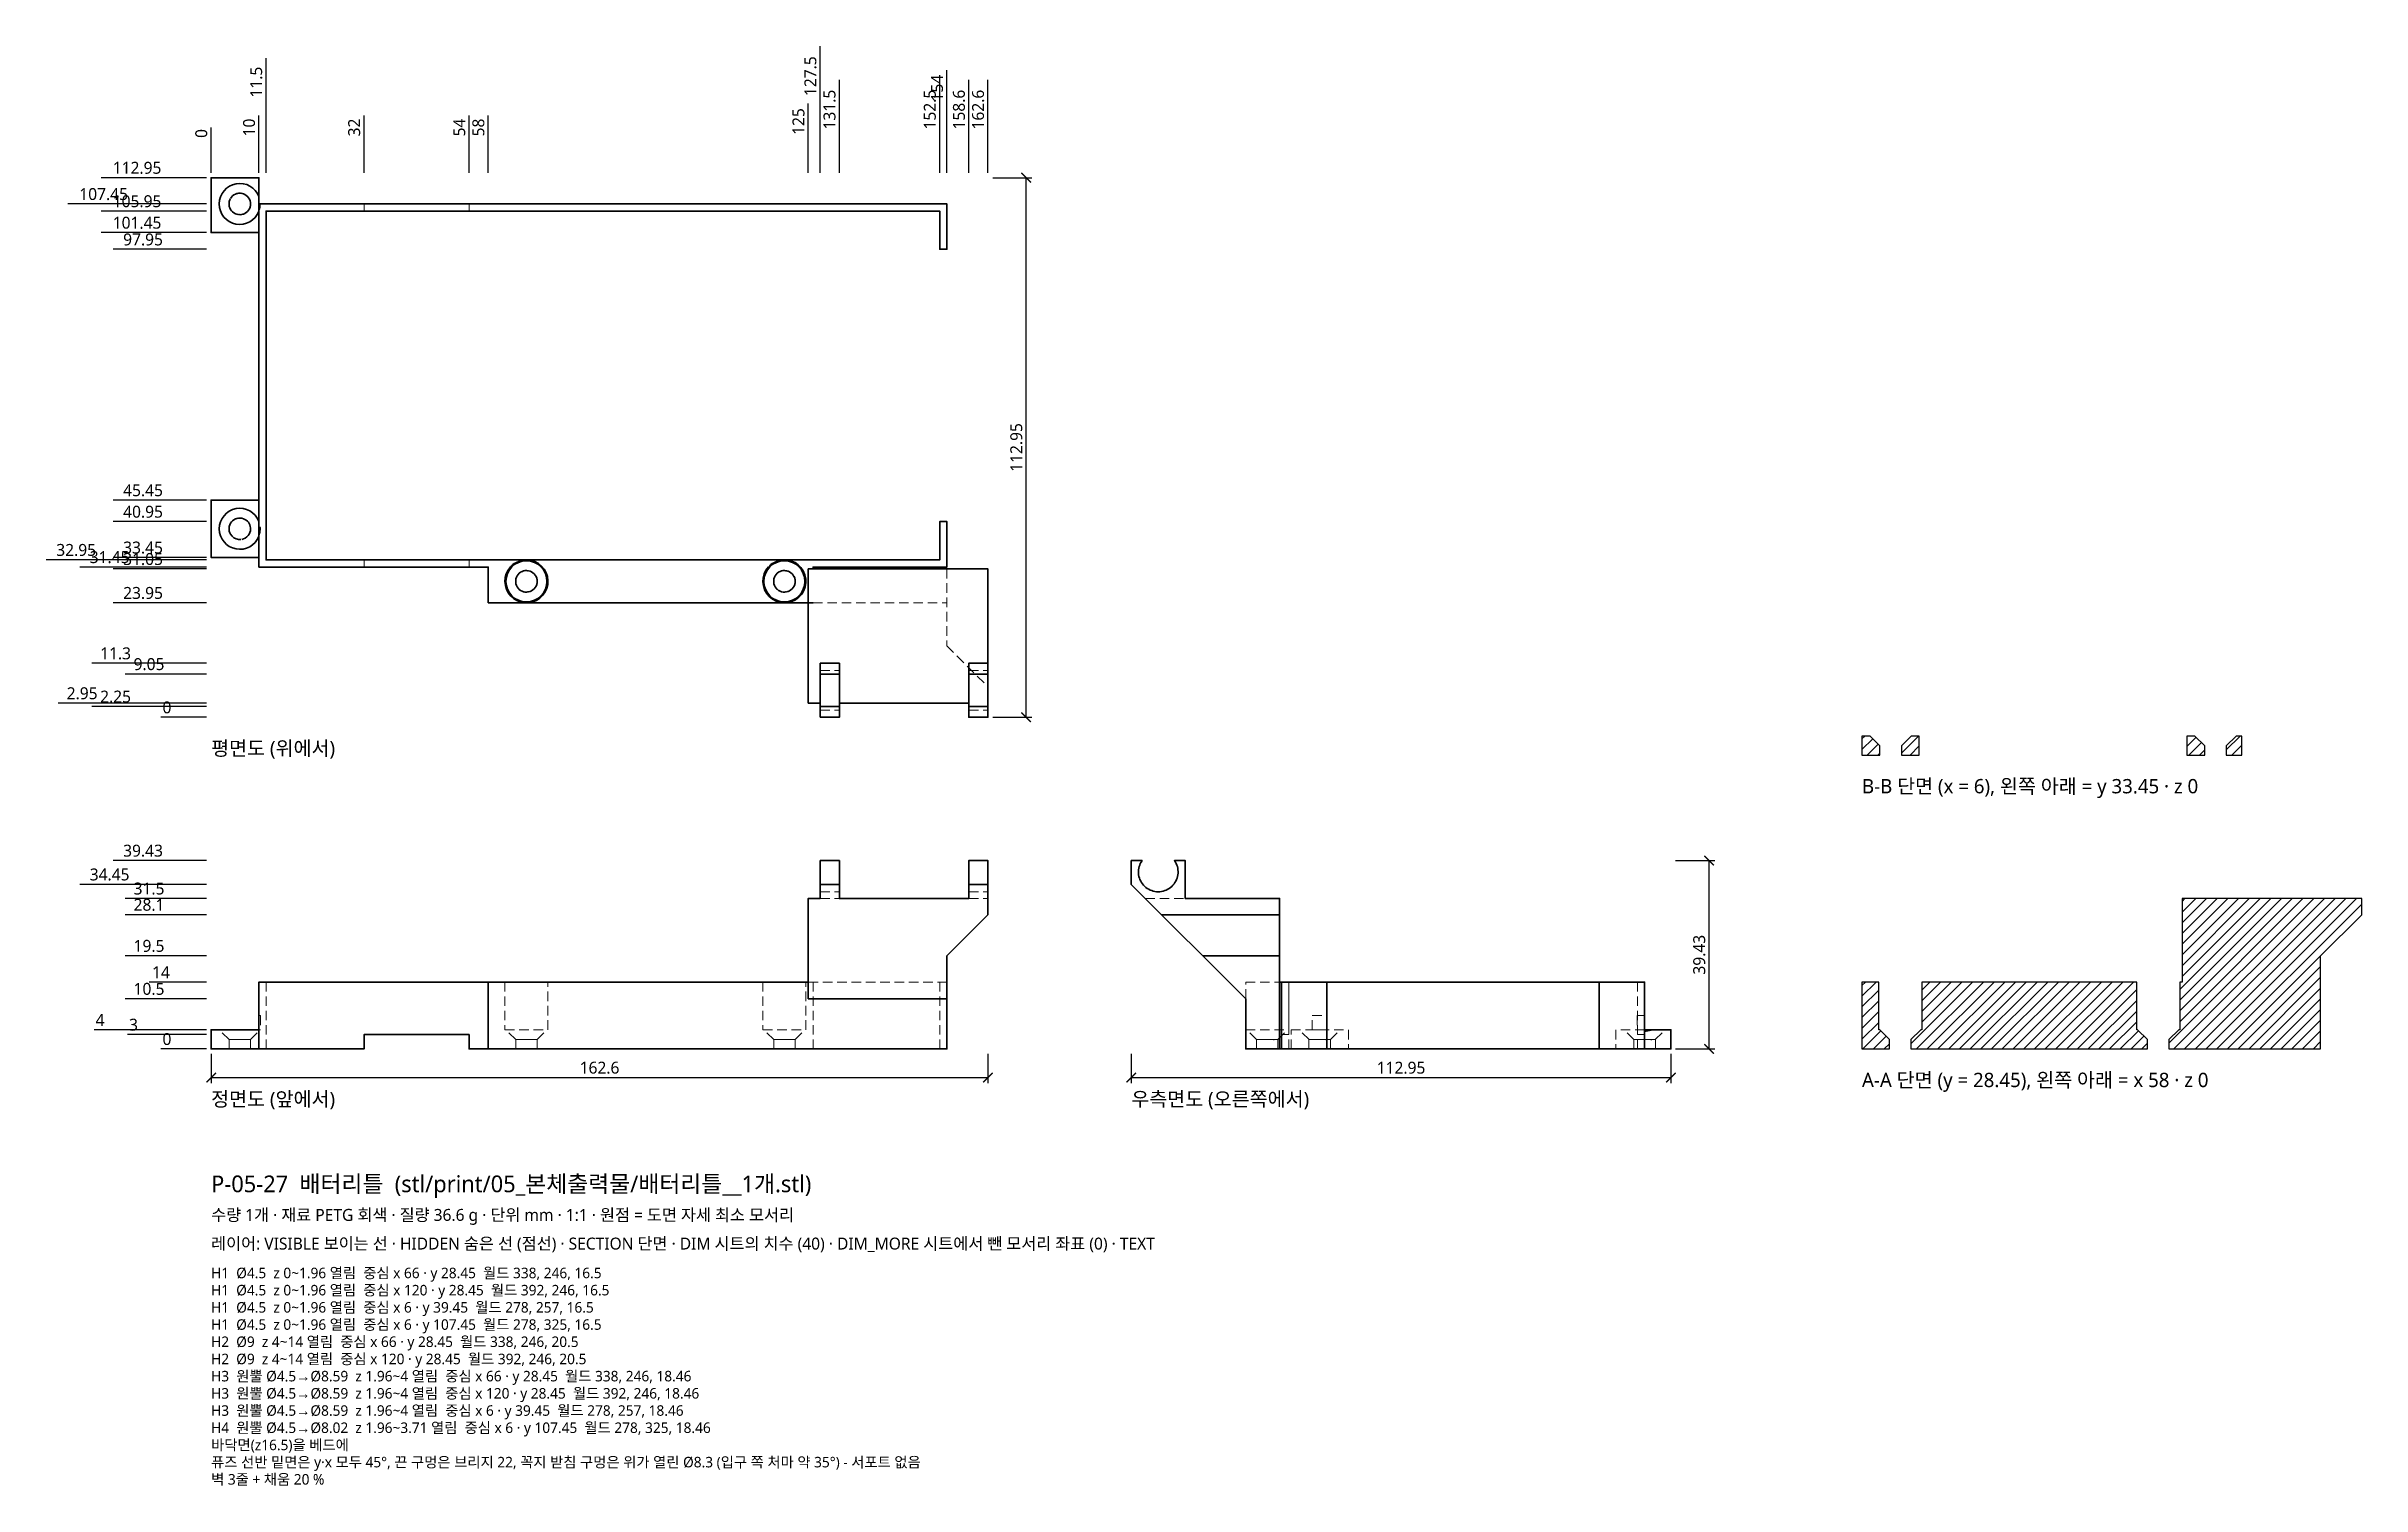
# Model space of a CAD drawing. Header units: millimetres. Extents: x -34 to 450, y -91 to 210.
import ezdxf

# ---------------------------------------------------------------- set-up
doc = ezdxf.new("R2010")
doc.units = ezdxf.units.MM
doc.linetypes.add('HIDDEN', pattern=[3, 2, -1])
for name, color, linetype, lineweight in [('DIM', 4, 'CONTINUOUS', 13), ('HIDDEN', 8, 'HIDDEN', 18), ('SECTION', 5, 'CONTINUOUS', 25), ('TEXT', 7, 'CONTINUOUS', 18), ('VISIBLE', 7, 'CONTINUOUS', 35)]:
    doc.layers.add(name, color=color, linetype=linetype, lineweight=lineweight)
doc.styles.add('KR', font='malgun.ttf')
doc.dimstyles.new('TOCCATA', dxfattribs={"dimtxt": 2.5, "dimasz": 2, "dimexe": 1.2, "dimexo": 1, "dimgap": 0.8, "dimtad": 1, "dimdsep": 46, "dimtxsty": 'KR', "dimblk": 'ARCHTICK', "dimcen": 2.5, "dimazin": 3, "dimtfac": 0.5, "dimtmove": 2, "dimatfit": 3})

# ---------------------------------------------------------------- blocks, each defined once
blk = doc.blocks.new('_ARCHTICK')
at = {"color": 0, "linetype": 'BYBLOCK', "const_width": 0.15}
blk.add_lwpolyline([(-0.5, -0.5), (0.5, 0.5)], dxfattribs=at)

msp = doc.modelspace()

# ---------------------------------------------------------------- hatches: boundary and pattern name
at = {"layer": 'SECTION'}
h = msp.add_hatch(dxfattribs=at)
h.set_pattern_fill('ANSI31', scale=0.5)
h.paths.add_polyline_path([(349.305, 63.452), (347.258, 65.5), (345.55, 65.5), (345.55, 61.5), (349.305, 61.5)])
h.paths.add_polyline_path([(357.55, 65.5), (355.842, 65.5), (353.795, 63.452), (353.795, 61.5), (357.55, 61.5)])
h.paths.add_polyline_path([(417.305, 63.452), (415.258, 65.5), (413.55, 65.5), (413.55, 61.5), (417.305, 61.5)])
h.paths.add_polyline_path([(425.05, 65.5), (423.842, 65.5), (421.795, 63.452), (421.795, 61.5), (425.05, 61.5)])
h = msp.add_hatch(dxfattribs=at)
h.set_pattern_fill('ANSI31', scale=0.5)
h.paths.add_polyline_path([(441.55, 19.5), (450.15, 28.1), (450.15, 31.5), (412.55, 31.5), (412.55, 14), (412.05, 14), (412.05, 4), (411.845, 4), (409.8, 1.955), (409.8, 0), (441.55, 0)])
h.paths.add_polyline_path([(351.307, 1.95), (349.255, 4), (349.053, 4), (349.053, 14), (345.55, 14), (345.55, 0), (351.307, 0)])
h.paths.add_polyline_path([(405.307, 1.95), (403.255, 4), (403.053, 4), (403.053, 14), (358.05, 14), (358.05, 4), (357.845, 4), (355.8, 1.955), (355.8, 0), (405.307, 0)])

# ---------------------------------------------------------------- linework, layer by layer
at = {"layer": 'HIDDEN'}
for points in [[(10, 175.325), (10.074, 175.52), (10.17, 175.852), (10.239, 176.191), (10.281, 176.534), (10.295, 176.88)], [(10.005, 175.324), (10.079, 175.518), (10.175, 175.851), (10.244, 176.19), (10.286, 176.534), (10.3, 176.88)], [(10.01, 175.322), (10.083, 175.517), (10.18, 175.85), (10.249, 176.189), (10.291, 176.534), (10.305, 176.88)], [(32, 175.38), (32, 176.88)], [(54, 175.38), (54, 176.88)], [(32, 100.88), (32, 102.38)], [(54, 100.88), (54, 102.38)], [(154, 100.48), (154, 84.38), (162.6, 75.78)], [(126, 93.38), (154, 93.38)], [(127.5, 79.229), (131.5, 79.229)], [(158.6, 79.229), (162.6, 79.229)], [(127.5, 70.931), (131.5, 70.931)], [(158.6, 70.931), (162.6, 70.931)], [(127.5, 32.9), (131.5, 32.9)], [(127.5, 31.5), (131.493, 31.5)], [(158.6, 32.9), (162.6, 32.9)], [(158.608, 31.5), (162.6, 31.5)], [(195.55, 31.5), (203.892, 31.5)], [(11.5, 0), (11.5, 14)], [(61.503, 14), (61.503, 4), (70.5, 4), (70.5, 14)], [(115.503, 14), (115.503, 4), (124.5, 4), (124.5, 14)], [(125.055, 14), (154, 14)], [(126, 0), (126, 14)], [(152.5, 0), (152.5, 14)], [(216.55, 10.509), (216.55, 14), (223.65, 14)], [(216.551, 4), (225.549, 4), (225.549, 14)], [(225.55, 0), (225.55, 14)], [(298.55, 0), (298.55, 14)], [(10.005, 7), (10.3, 7), (10.3, 4.01)], [(230.481, 4.01), (230.481, 7), (233.619, 7), (233.619, 4.01)], [(300.05, 7), (298.481, 7), (298.481, 4.01)], [(3.757, 1.95), (1.705, 4)], [(3.757, 0), (3.758, 1.954), (3.778, 1.95), (3.809, 1.956), (3.879, 1.95), (3.913, 1.956), (3.933, 1.952), (4.02, 1.95), (4.066, 1.957), (4.102, 1.951), (4.21, 1.95), (4.264, 1.957), (4.319, 1.95), (4.445, 1.95), (4.503, 1.957), (4.577, 1.95), (4.724, 1.951), (4.777, 1.957), (4.93, 1.95), (5.08, 1.956), (5.256, 1.95), (5.404, 1.956), (5.599, 1.95), (5.742, 1.955), (5.951, 1.95), (6.086, 1.955)], [(6.225, 1.95), (6.086, 1.955)], [(6.225, 1.95), (6.086, 1.955)], [(6.225, 1.95), (6.428, 1.956), (6.574, 1.95), (6.761, 1.956), (6.909, 1.95), (7.075, 1.957), (7.123, 1.951), (7.226, 1.95), (7.364, 1.957), (7.42, 1.95), (7.556, 1.95), (7.621, 1.957), (7.679, 1.95), (7.795, 1.951), (7.84, 1.957), (7.891, 1.95), (7.989, 1.952), (8.016, 1.957), (8.057, 1.95), (8.145, 1.956), (8.172, 1.95), (8.224, 1.956), (8.239, 1.95), (8.25, 1.955), (8.25, 0)], [(8.25, 1.955), (10.295, 4)], [(10.3, 4.005), (10.305, 4.01), (10.005, 4.01)], [(10.3, 4.005), (10.01, 4.005)], [(10.3, 4.005), (10.3, 4), (10.01, 4), (10.01, 0)], [(63.757, 1.95), (61.705, 4)], [(63.757, 0), (63.758, 1.954), (63.778, 1.95), (63.809, 1.956), (63.879, 1.95), (63.913, 1.956), (63.933, 1.952), (64.02, 1.95), (64.066, 1.957), (64.102, 1.951), (64.21, 1.95), (64.264, 1.957), (64.319, 1.95), (64.445, 1.95), (64.503, 1.957), (64.577, 1.95), (64.724, 1.951), (64.777, 1.957), (64.93, 1.95), (65.08, 1.956), (65.256, 1.95), (65.404, 1.956), (65.599, 1.95), (65.742, 1.955), (65.951, 1.95), (66.086, 1.955)], [(66.225, 1.95), (66.086, 1.955)], [(66.225, 1.95), (66.086, 1.955)], [(66.225, 1.95), (66.428, 1.956), (66.574, 1.95), (66.761, 1.956), (66.909, 1.95), (67.075, 1.957), (67.123, 1.951), (67.226, 1.95), (67.364, 1.957), (67.42, 1.95), (67.556, 1.95), (67.621, 1.957), (67.679, 1.95), (67.795, 1.951), (67.84, 1.957), (67.891, 1.95), (67.989, 1.952), (68.016, 1.957), (68.057, 1.95), (68.145, 1.956), (68.172, 1.95), (68.224, 1.956), (68.239, 1.95), (68.25, 1.955)], [(68.25, 1.955), (70.295, 4)], [(68.25, 1.955), (68.25, 0)], [(117.757, 1.95), (115.705, 4)], [(117.757, 0), (117.758, 1.954), (117.778, 1.95), (117.809, 1.956), (117.879, 1.95), (117.913, 1.956), (117.933, 1.952), (118.02, 1.95), (118.066, 1.957), (118.102, 1.951), (118.21, 1.95), (118.264, 1.957), (118.319, 1.95), (118.445, 1.95), (118.503, 1.957), (118.577, 1.95)], [(118.577, 1.941), (118.724, 1.942)], [(118.724, 1.951), (118.777, 1.957), (118.866, 1.95), (119.037, 1.952), (119.08, 1.956), (119.184, 1.95), (119.404, 1.956), (119.522, 1.95), (119.742, 1.955), (119.951, 1.95), (120.086, 1.955)], [(120.225, 1.95), (120.086, 1.955)], [(120.225, 1.95), (120.086, 1.955)], [(120.225, 1.95), (120.428, 1.956), (120.649, 1.95), (120.761, 1.956), (120.978, 1.95), (121.075, 1.957), (121.123, 1.951), (121.283, 1.95), (121.364, 1.957), (121.42, 1.95), (121.556, 1.95), (121.621, 1.957), (121.679, 1.95)], [(121.678, 1.959), (121.795, 1.96)], [(121.795, 1.951), (121.84, 1.957), (121.891, 1.95), (121.989, 1.952), (122.016, 1.957), (122.057, 1.95), (122.145, 1.956), (122.172, 1.95), (122.224, 1.956), (122.239, 1.95), (122.25, 1.955)], [(122.25, 1.955), (124.295, 4)], [(122.25, 1.955), (122.25, 0)], [(218.808, 1.949), (216.758, 4)], [(219.431, 1.95), (219.311, 1.95), (219.261, 1.957), (219.208, 1.95), (219.105, 1.951), (219.073, 1.957), (219.03, 1.95), (218.932, 1.956), (218.902, 1.95), (218.841, 1.956), (218.818, 1.95), (218.802, 1.955), (218.802, 0)], [(219.431, 1.95), (219.37, 1.957), (219.314, 1.95), (219.202, 1.951), (219.161, 1.957), (219.113, 1.95), (219.02, 1.952), (218.997, 1.956), (218.959, 1.95), (218.88, 1.956), (218.843, 1.95), (218.815, 1.955), (218.81, 1.95)], [(219.561, 1.95), (219.49, 1.957), (219.431, 1.95)], [(219.561, 1.95), (219.431, 1.95)], [(219.561, 1.95), (219.618, 1.957), (219.696, 1.95), (219.85, 1.951), (219.9, 1.957), (219.993, 1.95), (220.169, 1.952), (220.209, 1.956), (220.317, 1.95), (220.537, 1.956), (220.659, 1.95), (220.878, 1.955), (221.01, 1.95), (221.222, 1.955), (221.441, 1.95), (221.563, 1.956), (221.783, 1.95), (221.891, 1.956), (221.931, 1.952), (222.107, 1.95), (222.2, 1.957), (222.25, 1.951), (222.404, 1.95), (222.482, 1.957), (222.539, 1.95)], [(222.539, 1.95), (222.61, 1.957), (222.669, 1.95)], [(222.539, 1.95), (222.669, 1.95)], [(222.669, 1.95), (222.73, 1.957), (222.786, 1.95), (222.898, 1.951), (222.939, 1.957), (222.987, 1.95), (223.08, 1.952), (223.103, 1.956), (223.141, 1.95), (223.22, 1.956), (223.258, 1.95), (223.285, 1.955), (223.293, 1.95), (223.298, 1.955)], [(222.669, 1.95), (222.789, 1.95), (222.839, 1.957), (222.892, 1.95), (222.995, 1.951), (223.027, 1.957), (223.07, 1.95), (223.168, 1.956), (223.198, 1.95), (223.259, 1.956), (223.282, 1.95), (223.298, 1.955)], [(223.293, 1.95), (225.342, 4)], [(223.298, 1.955), (223.298, 0)], [(224.05, 3), (225.55, 3)], [(226.05, 0), (226.05, 4), (238.05, 4), (238.05, 0)], [(229.81, 1.95), (227.758, 4)], [(230.431, 1.95), (230.311, 1.95), (230.261, 1.957), (230.208, 1.95), (230.105, 1.951), (230.073, 1.957), (230.03, 1.95), (229.932, 1.956), (229.902, 1.95), (229.841, 1.956), (229.818, 1.95), (229.802, 1.955)], [(229.81, 1.95), (229.802, 1.955)], [(229.802, 1.955), (229.802, 0)], [(230.431, 1.95), (230.37, 1.957), (230.314, 1.95), (230.202, 1.951), (230.161, 1.957), (230.113, 1.95), (230.02, 1.952), (229.997, 1.956), (229.959, 1.95), (229.88, 1.956), (229.843, 1.95), (229.815, 1.955), (229.81, 1.95)], [(230.561, 1.95), (230.49, 1.957), (230.431, 1.95)], [(230.561, 1.95), (230.431, 1.95)], [(230.481, 4.005), (230.467, 4.01), (233.633, 4.01), (233.619, 4.005)], [(230.481, 4.005), (230.481, 4)], [(230.481, 4.005), (233.619, 4.005)], [(230.561, 1.95), (230.618, 1.957), (230.696, 1.95), (230.85, 1.951), (230.9, 1.957), (230.993, 1.95), (231.169, 1.952), (231.209, 1.956), (231.317, 1.95), (231.537, 1.956), (231.659, 1.95), (231.878, 1.955), (232.01, 1.95), (232.222, 1.955), (232.441, 1.95), (232.563, 1.956), (232.783, 1.95), (232.891, 1.956), (232.931, 1.952), (233.107, 1.95), (233.2, 1.957), (233.25, 1.951), (233.404, 1.95), (233.482, 1.957), (233.539, 1.95)], [(233.539, 1.95), (233.61, 1.957), (233.669, 1.95)], [(233.539, 1.95), (233.669, 1.95)], [(233.619, 4.005), (233.619, 4)], [(233.669, 1.95), (233.73, 1.957), (233.786, 1.95), (233.898, 1.951), (233.939, 1.957), (233.987, 1.95), (234.08, 1.952), (234.103, 1.956), (234.141, 1.95), (234.22, 1.956), (234.258, 1.95), (234.285, 1.955), (234.293, 1.95), (234.298, 1.955)], [(233.669, 1.95), (233.789, 1.95), (233.839, 1.957), (233.892, 1.95), (233.995, 1.951), (234.027, 1.957), (234.07, 1.95), (234.168, 1.956), (234.198, 1.95), (234.259, 1.956), (234.282, 1.95), (234.298, 1.955)], [(234.293, 1.95), (236.342, 4)], [(234.298, 1.955), (234.298, 0)], [(300.043, 4), (294.05, 4), (294.05, 0)], [(297.81, 1.95), (295.758, 4)], [(298.431, 1.95), (298.311, 1.95), (298.261, 1.957), (298.208, 1.95), (298.105, 1.951), (298.073, 1.957), (298.03, 1.95), (297.932, 1.956), (297.902, 1.95), (297.841, 1.956), (297.818, 1.95), (297.802, 1.955)], [(297.81, 1.95), (297.802, 1.955)], [(297.802, 1.955), (297.802, 0)], [(298.431, 1.95), (298.37, 1.957), (298.314, 1.95), (298.202, 1.951), (298.161, 1.957), (298.113, 1.95), (298.02, 1.952), (297.997, 1.956), (297.959, 1.95), (297.88, 1.956), (297.843, 1.95), (297.815, 1.955), (297.81, 1.95)], [(298.561, 1.95), (298.49, 1.957), (298.431, 1.95)], [(298.561, 1.95), (298.431, 1.95)], [(300.05, 4.01), (298.467, 4.01), (298.481, 4.005)], [(298.481, 4.005), (300.043, 4.005)], [(298.481, 4.005), (298.481, 4)], [(298.55, 3), (300.05, 3)], [(298.561, 1.95), (298.618, 1.957), (298.696, 1.95), (298.85, 1.951), (298.9, 1.957), (298.993, 1.95), (299.169, 1.952), (299.209, 1.956), (299.317, 1.95), (299.537, 1.956), (299.659, 1.95), (299.878, 1.955), (300.09, 1.95), (300.222, 1.955), (300.441, 1.95), (300.563, 1.956), (300.783, 1.95), (300.891, 1.956), (300.931, 1.952), (301.107, 1.95), (301.2, 1.957), (301.25, 1.951), (301.404, 1.95), (301.482, 1.957), (301.539, 1.95)], [(301.539, 1.95), (301.61, 1.957), (301.669, 1.95)], [(301.539, 1.95), (301.669, 1.95)], [(301.669, 1.95), (301.73, 1.957), (301.786, 1.95), (301.898, 1.951), (301.939, 1.957), (301.987, 1.95), (302.08, 1.952), (302.103, 1.956), (302.141, 1.95), (302.22, 1.956), (302.258, 1.95), (302.285, 1.955), (302.293, 1.95)], [(301.669, 1.95), (301.789, 1.95), (301.839, 1.957), (301.892, 1.95), (301.995, 1.951), (302.027, 1.957), (302.07, 1.95), (302.168, 1.956), (302.198, 1.95), (302.259, 1.956), (302.282, 1.95), (302.298, 1.955)], [(302.293, 1.95), (304.342, 4)], [(302.293, 1.95), (302.298, 1.955)], [(302.298, 1.955), (302.298, 0)]]:
    msp.add_lwpolyline(points, dxfattribs=at)
for centre, radius, start, end in [((6.038, 108.88), 4.258, -21.42893, 21.42891), ((6.037, 108.88), 4.268, -21.57526, 21.41038), ((6.038, 108.88), 4.263, -21.41484, 21.41482), ((221.05, -18.734), 20.71, 85.88275, 94.11725), ((232.05, -18.734), 20.71, 85.88274, 94.11726), ((300.05, -18.734), 20.709, 85.88272, 94.1173)]:
    msp.add_arc(centre, radius, start, end, dxfattribs=at)
at = {"layer": 'SECTION'}
for points in [[(349.305, 63.452), (347.258, 65.5), (345.55, 65.5), (345.55, 61.5), (349.305, 61.5)], [(357.55, 65.5), (355.842, 65.5), (353.795, 63.452), (353.795, 61.5), (357.55, 61.5)], [(417.305, 63.452), (415.258, 65.5), (413.55, 65.5), (413.55, 61.5), (417.305, 61.5)], [(425.05, 65.5), (423.842, 65.5), (421.795, 63.452), (421.795, 61.5), (425.05, 61.5)], [(441.55, 19.5), (450.15, 28.1), (450.15, 31.5), (412.55, 31.5), (412.55, 14), (412.05, 14), (412.05, 4), (411.845, 4), (409.8, 1.955), (409.8, 0), (441.55, 0)], [(351.307, 1.95), (349.255, 4), (349.053, 4), (349.053, 14), (345.55, 14), (345.55, 0), (351.307, 0)], [(405.307, 1.95), (403.255, 4), (403.053, 4), (403.053, 14), (358.05, 14), (358.05, 4), (357.845, 4), (355.8, 1.955), (355.8, 0), (405.307, 0)]]:
    msp.add_lwpolyline(points, close=True, dxfattribs=at)
at = {"layer": 'VISIBLE'}
for points in [[(10, 170.88), (0, 170.88), (0, 182.38), (10.01, 182.38), (10.01, 176.88)], [(3.757, 177.052), (3.809, 177.393)], [(3.757, 177.052), (3.758, 177.061)], [(3.757, 176.708), (3.757, 177.052)], [(3.757, 176.84), (3.757, 176.92)], [(3.757, 176.708), (3.758, 176.699)], [(3.757, 176.708), (3.809, 176.367)], [(3.778, 177.193), (3.79, 177.271)], [(3.778, 176.567), (3.79, 176.489)], [(3.809, 177.393), (3.913, 177.721)], [(3.809, 177.393), (3.817, 177.418)], [(3.809, 176.367), (3.817, 176.342)], [(3.809, 176.367), (3.913, 176.039)], [(3.856, 177.539), (3.879, 177.613)], [(3.856, 176.221), (3.879, 176.147)], [(3.913, 177.721), (4.066, 178.03)], [(3.913, 177.721), (3.933, 177.761)], [(3.913, 176.039), (3.933, 175.999)], [(3.913, 176.039), (4.066, 175.73)], [(3.987, 177.87), (4.02, 177.937)], [(3.987, 175.89), (4.02, 175.823)], [(4.263, 175.449), (4.066, 175.73)], [(4.102, 178.08), (4.264, 178.312)], [(4.263, 175.449), (4.21, 175.526)], [(4.263, 175.449), (4.504, 175.199)], [(4.264, 178.312), (4.504, 178.561)], [(4.264, 178.312), (4.319, 178.369)], [(4.445, 175.261), (4.503, 175.201), (4.776, 174.992), (5.079, 174.827), (5.405, 174.71)], [(4.503, 178.56), (4.777, 178.769)], [(4.775, 178.768), (5.08, 178.933)], [(4.866, 178.817), (4.93, 178.852), (4.866, 178.817)], [(4.878, 174.936), (4.93, 174.908), (4.878, 174.936)], [(5.08, 178.933), (5.037, 178.91)], [(5.078, 178.932), (5.402, 179.049), (5.75, 179.117)], [(5.08, 178.933), (5.259, 178.997)], [(5.407, 174.709), (5.083, 174.826)], [(5.184, 178.971), (5.256, 178.997)], [(5.375, 179.039), (5.404, 179.05)], [(5.405, 174.71), (5.599, 174.673)], [(5.405, 174.71), (5.743, 174.645)], [(5.522, 179.072), (5.599, 179.088)], [(5.729, 174.647), (6.091, 174.632)], [(5.738, 179.115), (6.09, 179.128)], [(5.872, 179.12), (5.951, 179.123)], [(5.872, 174.64), (5.951, 174.637)], [(6.084, 174.631), (6.429, 174.671)], [(6.428, 179.089), (6.085, 179.128)], [(6.225, 179.112), (6.304, 179.103)], [(6.225, 174.648), (6.304, 174.657), (6.225, 174.648)], [(6.76, 178.998), (6.424, 179.09)], [(6.429, 174.671), (6.761, 174.763)], [(6.429, 174.671), (6.45, 174.677)], [(6.625, 179.036), (6.574, 179.049), (6.625, 179.036)], [(6.574, 174.711), (6.649, 174.732)], [(6.76, 178.998), (6.796, 178.982)], [(6.76, 178.998), (7.075, 178.857)], [(6.761, 174.763), (7.075, 174.903)], [(6.761, 174.763), (6.796, 174.778)], [(6.909, 178.931), (6.978, 178.9)], [(6.909, 174.829), (6.978, 174.86), (6.909, 174.829)], [(6.979, 178.899), (6.911, 178.93)], [(6.979, 174.86), (7.075, 174.903)], [(7.073, 174.902), (7.364, 175.091)], [(7.075, 178.857), (7.364, 178.669)], [(7.075, 178.857), (7.364, 178.669)], [(7.075, 174.903), (7.123, 174.935)], [(7.364, 175.091), (7.226, 175.001)], [(7.226, 175.001), (7.282, 175.038), (7.226, 175.001)], [(7.364, 178.669), (7.42, 178.619)], [(7.364, 178.669), (7.621, 178.44)], [(7.364, 175.091), (7.621, 175.32), (7.84, 175.586)], [(7.364, 175.091), (7.42, 175.141)], [(7.621, 178.44), (7.678, 178.371)], [(7.621, 178.44), (7.84, 178.175)], [(7.84, 178.175), (7.795, 178.229)], [(7.84, 175.586), (7.795, 175.531)], [(7.84, 178.175), (8.016, 177.879)], [(7.84, 175.586), (8.016, 175.882)], [(7.891, 175.671), (7.927, 175.731)], [(7.897, 178.08), (7.927, 178.029), (7.897, 178.08)], [(8.016, 177.879), (7.989, 177.924)], [(8.016, 175.882), (7.989, 175.836)], [(8.016, 177.879), (8.145, 177.559)], [(8.016, 175.882), (8.145, 176.201), (8.224, 176.537)], [(8.016, 175.882), (8.057, 175.982)], [(8.057, 177.778), (8.085, 177.707)], [(8.145, 177.559), (8.132, 177.592)], [(8.145, 177.559), (8.224, 177.223)], [(8.172, 177.444), (8.19, 177.368)], [(8.172, 176.316), (8.19, 176.392)], [(8.224, 177.223), (8.22, 177.241)], [(8.224, 176.537), (8.22, 176.519)], [(8.224, 177.223), (8.25, 176.88)], [(8.224, 176.537), (8.25, 176.88)], [(8.233, 177.096), (8.239, 177.017)], [(8.233, 176.664), (8.239, 176.743)], [(126, 93.38), (58, 93.38), (58, 100.88), (10, 100.88), (10, 176.88), (154, 176.88), (154, 167.38), (152.5, 167.38), (152.5, 175.38), (11.5, 175.38), (11.5, 102.38), (152.5, 102.38), (152.5, 110.38), (154, 110.38), (154, 100.88), (126, 100.88), (126, 100.48)], [(10, 175.311), (10.005, 175.324)], [(10, 175.297), (10.005, 175.311)], [(10, 102.88), (0, 102.88), (0, 114.88), (10, 114.88)], [(3.757, 109.052), (3.809, 109.393), (3.913, 109.721)], [(3.757, 109.052), (3.758, 109.061)], [(3.757, 109.052), (3.757, 108.708), (3.809, 108.367), (3.913, 108.039)], [(3.757, 108.84), (3.757, 108.92)], [(3.778, 109.193), (3.79, 109.271)], [(3.778, 108.567), (3.79, 108.489)], [(3.913, 109.721), (3.856, 109.539)], [(3.856, 108.221), (3.879, 108.147)], [(3.913, 109.721), (4.066, 110.03)], [(3.913, 108.039), (3.933, 107.999)], [(3.913, 108.039), (4.066, 107.73)], [(3.987, 109.87), (4.02, 109.937)], [(4.02, 107.823), (3.987, 107.89), (4.02, 107.823)], [(4.066, 110.03), (4.264, 110.312), (4.503, 110.56), (4.777, 110.769), (5.08, 110.933), (5.404, 111.05)], [(4.866, 110.817), (4.93, 110.852)], [(4.866, 106.943), (4.93, 106.908)], [(5.184, 110.971), (5.256, 110.997)], [(5.184, 106.789), (5.256, 106.763)], [(5.404, 111.05), (5.375, 111.039)], [(5.404, 111.05), (5.742, 111.115)], [(5.404, 111.05), (5.522, 111.072)], [(5.522, 106.688), (5.599, 106.673)], [(5.742, 111.115), (5.729, 111.113)], [(5.742, 111.115), (6.086, 111.128)], [(6.086, 106.632), (5.742, 106.645)], [(5.872, 111.12), (5.951, 111.123)], [(5.872, 106.64), (5.951, 106.637)], [(6.086, 111.128), (6.427, 111.089), (6.76, 110.998), (7.075, 110.857)], [(6.086, 106.632), (6.225, 106.648)], [(6.086, 106.632), (6.091, 106.632)], [(6.225, 111.112), (6.304, 111.103)], [(6.574, 111.049), (6.649, 111.028)], [(6.574, 106.711), (6.649, 106.732)], [(6.909, 110.931), (6.978, 110.9)], [(6.909, 106.829), (6.978, 106.86)], [(7.075, 110.857), (7.123, 110.825)], [(7.226, 110.759), (7.282, 110.722)], [(7.226, 107.001), (7.282, 107.038)], [(7.891, 110.089), (7.927, 110.029)], [(7.891, 107.671), (7.927, 107.731)], [(8.057, 109.778), (8.085, 109.707)], [(8.057, 107.982), (8.085, 108.053)], [(8.172, 109.444), (8.19, 109.368)], [(8.172, 108.316), (8.19, 108.392)], [(8.233, 109.096), (8.239, 109.017)], [(10.005, 110.449), (10, 110.463)], [(10.005, 110.436), (10, 110.449)], [(10, 107.311), (10.005, 107.324)], [(10, 107.297), (10.005, 107.311)], [(62.668, 100.904), (62.912, 101.153), (63.175, 101.383), (63.455, 101.591), (63.75, 101.777)], [(116.647, 100.88), (116.912, 101.153), (117.175, 101.383), (117.455, 101.591), (117.75, 101.777)], [(62.668, 100.904), (62.647, 100.88)], [(63.757, 98.052), (63.809, 98.393)], [(63.757, 98.052), (63.758, 98.061)], [(63.757, 97.708), (63.757, 98.052)], [(63.757, 97.84), (63.757, 97.92)], [(63.757, 97.708), (63.809, 97.368), (63.757, 97.708)], [(63.778, 98.193), (63.79, 98.271)], [(63.778, 97.567), (63.79, 97.489)], [(63.808, 97.37), (63.913, 97.04), (64.067, 96.729)], [(63.809, 98.392), (63.913, 98.721), (64.066, 99.03)], [(63.856, 98.539), (63.879, 98.613)], [(63.856, 97.221), (63.879, 97.147)], [(63.987, 98.87), (64.066, 99.03), (64.264, 99.312)], [(64.264, 99.312), (64.503, 99.56), (64.777, 99.769)], [(64.264, 99.312), (64.319, 99.369)], [(64.777, 99.769), (64.724, 99.728)], [(64.777, 99.769), (65.08, 99.933)], [(64.866, 99.817), (64.93, 99.852)], [(65.08, 99.933), (65.037, 99.91)], [(65.08, 99.933), (65.404, 100.05)], [(65.404, 100.05), (65.184, 99.971)], [(65.404, 100.05), (65.742, 100.115)], [(65.742, 100.115), (65.522, 100.072)], [(65.742, 100.115), (66.086, 100.128)], [(65.872, 100.12), (65.951, 100.123)], [(66.428, 100.089), (66.086, 100.128)], [(66.225, 100.112), (66.304, 100.103)], [(66.428, 100.089), (66.45, 100.083)], [(66.428, 100.089), (66.76, 99.998), (67.075, 99.857), (67.364, 99.67), (67.621, 99.44)], [(66.574, 100.049), (66.649, 100.028)], [(66.909, 99.931), (66.978, 99.9)], [(67.226, 99.759), (67.283, 99.722)], [(67.622, 99.44), (67.84, 99.176), (68.016, 98.879), (68.145, 98.559), (68.224, 98.224)], [(67.84, 96.586), (68.017, 96.882), (68.145, 97.201), (68.224, 97.537)], [(67.891, 99.089), (67.927, 99.029)], [(68.057, 98.778), (68.085, 98.707)], [(68.057, 96.982), (68.085, 97.053), (68.057, 96.982)], [(68.172, 98.444), (68.19, 98.368)], [(68.172, 97.316), (68.19, 97.392)], [(68.224, 98.224), (68.22, 98.241)], [(68.224, 97.537), (68.22, 97.519)], [(68.224, 98.224), (68.25, 97.88)], [(68.224, 97.537), (68.25, 97.88)], [(68.233, 98.096), (68.239, 98.017)], [(68.233, 97.664), (68.239, 97.743)], [(117.757, 98.052), (117.809, 98.395), (117.913, 98.721), (117.856, 98.539)], [(117.757, 98.052), (117.758, 98.061)], [(117.757, 97.707), (117.757, 98.052)], [(117.757, 97.84), (117.757, 97.92)], [(117.757, 97.707), (117.758, 97.699)], [(117.757, 97.707), (117.81, 97.365)], [(117.778, 98.193), (117.79, 98.271)], [(117.778, 97.567), (117.79, 97.489)], [(117.913, 97.038), (117.809, 97.369)], [(117.856, 97.221), (117.879, 97.147)], [(117.912, 98.719), (118.067, 99.031)], [(118.067, 96.728), (117.912, 97.041)], [(117.987, 98.87), (118.02, 98.937), (117.987, 98.87)], [(118.066, 99.029), (118.264, 99.312)], [(118.264, 99.312), (118.503, 99.56), (118.777, 99.769)], [(118.264, 99.312), (118.319, 99.369)], [(118.777, 99.769), (118.724, 99.728)], [(118.777, 99.769), (119.08, 99.933)], [(119.08, 99.933), (118.93, 99.852)], [(119.08, 99.933), (119.404, 100.05)], [(119.184, 99.971), (119.256, 99.997)], [(119.404, 100.05), (119.375, 100.039)], [(119.404, 100.05), (119.742, 100.115)], [(119.404, 100.05), (119.729, 100.113)], [(119.729, 100.113), (119.522, 100.072)], [(119.742, 100.115), (119.729, 100.113)], [(119.742, 100.115), (120.086, 100.128)], [(119.951, 100.123), (119.872, 100.12)], [(120.429, 100.089), (120.086, 100.128)], [(120.225, 100.112), (120.304, 100.103)], [(120.429, 100.089), (120.45, 100.083)], [(120.429, 100.089), (120.65, 100.028)], [(120.429, 100.089), (120.76, 99.998), (121.075, 99.857), (121.364, 99.67)], [(120.574, 100.049), (120.649, 100.028)], [(120.909, 99.931), (120.978, 99.9)], [(121.226, 99.759), (121.283, 99.722)], [(121.364, 99.67), (121.622, 99.44), (121.84, 99.176)], [(121.364, 99.67), (121.556, 99.499)], [(121.84, 99.176), (121.989, 98.925)], [(121.84, 99.176), (121.929, 99.026)], [(121.891, 99.089), (121.927, 99.029)], [(122.146, 98.556), (122.016, 98.88)], [(122.017, 96.882), (122.145, 97.201), (122.22, 97.519)], [(122.057, 98.778), (122.085, 98.707)], [(122.057, 96.982), (122.085, 97.053), (122.057, 96.982)], [(122.145, 98.56), (122.22, 98.241)], [(122.172, 98.444), (122.19, 98.368)], [(122.172, 97.316), (122.19, 97.392)], [(122.25, 97.88), (122.224, 98.224)], [(122.224, 97.535), (122.25, 97.88)], [(122.233, 98.096), (122.239, 98.017)], [(122.233, 97.664), (122.25, 97.88)], [(127.5, 72.38), (125, 72.38), (125, 100.48), (162.6, 100.48), (162.6, 69.43), (158.6, 69.43), (158.6, 80.73), (162.6, 80.73)], [(63.987, 96.89), (64.02, 96.823)], [(64.066, 96.73), (64.262, 96.45), (64.504, 96.199)], [(64.777, 95.991), (64.502, 96.201)], [(64.777, 95.991), (64.724, 96.032)], [(64.777, 95.991), (65.08, 95.827)], [(64.866, 95.943), (64.93, 95.908)], [(65.08, 95.827), (65.037, 95.85)], [(65.08, 95.827), (65.404, 95.71)], [(65.184, 95.789), (65.256, 95.763)], [(65.404, 95.71), (65.375, 95.721)], [(65.404, 95.71), (65.742, 95.645)], [(65.522, 95.688), (65.742, 95.645), (66.086, 95.632)], [(66.086, 95.632), (65.872, 95.64)], [(66.086, 95.632), (66.428, 95.671)], [(66.086, 95.632), (66.091, 95.632)], [(66.428, 95.671), (66.225, 95.648)], [(66.428, 95.671), (66.761, 95.762)], [(66.428, 95.671), (66.45, 95.677)], [(66.574, 95.711), (66.649, 95.732), (66.574, 95.711)], [(66.761, 95.762), (67.075, 95.903), (67.364, 96.091), (67.621, 96.32), (67.84, 96.586)], [(66.761, 95.762), (66.797, 95.779)], [(66.909, 95.829), (66.978, 95.86)], [(67.123, 95.935), (67.283, 96.038)], [(67.84, 96.586), (67.795, 96.531)], [(67.891, 96.671), (67.927, 96.731), (67.891, 96.671)], [(117.987, 96.89), (118.02, 96.823)], [(118.264, 96.449), (118.066, 96.731)], [(118.264, 96.449), (118.319, 96.391)], [(118.264, 96.449), (118.503, 96.2)], [(118.577, 96.144), (118.777, 95.992)], [(118.777, 95.992), (118.724, 96.032)], [(118.777, 95.992), (119.079, 95.827)], [(119.079, 95.827), (118.866, 95.943)], [(119.079, 95.827), (119.404, 95.71)], [(119.184, 95.789), (119.256, 95.763)], [(119.404, 95.71), (119.375, 95.721)], [(119.404, 95.71), (119.742, 95.645), (119.872, 95.64)], [(119.404, 95.71), (119.742, 95.645), (120.086, 95.632)], [(120.086, 95.632), (120.428, 95.671)], [(120.086, 95.632), (120.091, 95.632)], [(120.225, 95.648), (120.304, 95.657)], [(120.428, 95.671), (120.761, 95.762)], [(120.428, 95.671), (120.45, 95.677)], [(120.649, 95.732), (120.574, 95.711), (120.649, 95.732)], [(120.761, 95.762), (120.649, 95.732)], [(120.761, 95.762), (121.075, 95.903)], [(120.761, 95.762), (120.797, 95.779)], [(120.909, 95.829), (120.978, 95.86)], [(121.075, 95.903), (121.364, 96.091), (121.622, 96.32)], [(121.075, 95.903), (121.283, 96.038)], [(121.621, 96.319), (121.84, 96.586)], [(121.84, 96.586), (121.795, 96.531)], [(121.84, 96.586), (122.017, 96.882)], [(121.84, 96.586), (121.891, 96.671)], [(121.891, 96.671), (121.927, 96.731)], [(121.891, 96.671), (121.927, 96.731)], [(121.927, 96.731), (122.017, 96.882)], [(127.5, 69.43), (127.5, 80.73), (131.5, 80.73), (131.5, 69.43), (127.5, 69.43)], [(127.5, 78.479), (131.5, 78.479)], [(158.6, 78.479), (162.6, 78.479)], [(127.5, 71.681), (131.5, 71.681)], [(131.5, 72.38), (158.6, 72.38)], [(158.6, 71.681), (162.6, 71.681)], [(10.01, 4), (0, 4), (0, 0), (32, 0), (32, 3), (54, 3), (54, 0), (154, 0), (154, 19.5), (162.6, 28.1), (162.6, 39.43), (158.6, 39.43), (158.6, 31.5)], [(154, 10.5), (125, 10.5), (125, 31.5), (127.5, 31.5), (127.5, 39.43), (131.5, 39.43), (131.5, 31.5)], [(216.55, 10.5), (192.6, 34.45), (192.6, 39.43), (194.851, 39.43), (194.656, 39.125), (194.495, 38.817), (194.36, 38.497), (194.253, 38.166), (194.174, 37.828), (194.123, 37.484), (194.101, 37.137), (194.108, 36.789), (194.145, 36.444), (194.21, 36.102), (194.303, 35.768), (194.424, 35.442), (194.572, 35.127), (194.746, 34.826), (194.944, 34.541), (195.166, 34.273), (195.409, 34.025), (195.672, 33.798), (195.953, 33.593), (196.251, 33.413), (196.562, 33.259), (196.885, 33.131), (197.218, 33.03), (197.558, 32.958), (197.903, 32.915), (198.25, 32.9), (198.597, 32.915), (198.942, 32.958), (199.282, 33.03), (199.615, 33.131), (199.938, 33.259), (200.249, 33.413), (200.547, 33.593), (200.828, 33.798), (201.091, 34.025), (201.334, 34.273), (201.556, 34.541), (201.754, 34.826), (201.928, 35.127), (202.076, 35.442), (202.197, 35.768), (202.29, 36.102), (202.355, 36.444), (202.392, 36.789), (202.399, 37.137), (202.377, 37.484), (202.326, 37.828), (202.247, 38.166), (202.14, 38.497), (202.005, 38.817), (201.844, 39.125), (201.649, 39.43), (203.9, 39.43), (203.9, 31.5)], [(127.5, 34.45), (131.5, 34.45)], [(158.6, 34.45), (162.6, 34.45)], [(131.493, 31.5), (158.608, 31.5)], [(203.892, 31.5), (223.65, 31.5), (223.65, 0)], [(198.95, 28.1), (223.65, 28.1)], [(207.55, 19.5), (223.65, 19.5)], [(10, 0), (10, 14), (125.055, 14)], [(58, 0), (58, 14)], [(300.043, 4), (305.55, 4), (305.55, 0), (216.55, 0), (216.55, 10.509)], [(223.65, 14), (300.05, 14), (300.05, 0)], [(224.05, 0), (224.05, 14)], [(233.55, 0), (233.55, 14)], [(290.55, 0), (290.55, 14)], [(10, 7), (10.005, 7)], [(10, 4.01), (10.005, 4.01)], [(10, 4.005), (10.005, 4.005)], [(300.05, 3.715), (300.374, 3.728), (300.702, 3.768), (301.038, 3.835), (301.389, 3.933), (301.579, 4)]]:
    msp.add_lwpolyline(points, dxfattribs=at)
for centre in [(66, 97.88), (120, 97.88)]:
    msp.add_circle(centre, 4.295, dxfattribs=at)
for centre, radius, start, end in [((6, 176.88), 4.295, 20.86744, -21.24398), ((6, 108.88), 4.295, 21.24398, -21.244), ((6, 108.881), 2.251, -149.27666, -96.56745), ((5.999, 108.88), 2.251, -79.10201, -0.00661), ((6.013, 108.89), 2.235, -3.77433, 61.62787), ((66, 97.88), 4.5, 137.77777, 120), ((120, 97.88), 4.5, 39.9893, 119.99957), ((120, 97.88), 4.5, 137.78198, 40.00004)]:
    msp.add_arc(centre, radius, start, end, dxfattribs=at)

# ---------------------------------------------------------------- texts
at = {"layer": 'TEXT', "style": 'KR'}
for s, height, p in [('평면도 (위에서)', 3, (0, 61.43)), ('B-B 단면 (x = 6), 왼쪽 아래 = y 33.45 · z 0', 3, (345.55, 53.5)), ('A-A 단면 (y = 28.45), 왼쪽 아래 = x 58 · z 0', 3, (345.55, -8)), ('정면도 (앞에서)', 3, (0, -12)), ('우측면도 (오른쪽에서)', 3, (192.6, -12)), ('P-05-27  배터리틀  (stl/print/05_본체출력물/배터리틀__1개.stl)', 3.5, (0, -30)), ('수량 1개 · 재료 PETG 회색 · 질량 36.6 g · 단위 mm · 1:1 · 원점 = 도면 자세 최소 모서리', 2.5, (0, -36)), ('레이어: VISIBLE 보이는 선 · HIDDEN 숨은 선 (점선) · SECTION 단면 · DIM 시트의 치수 (40) · DIM_MORE 시트에서 뺀 모서리 좌표 (0) · TEXT', 2.5, (0, -42)), ('H1  Ø4.5  z 0~1.96 열림  중심 x 66 · y 28.45  월드 338, 246, 16.5', 2.2, (0, -48)), ('H1  Ø4.5  z 0~1.96 열림  중심 x 120 · y 28.45  월드 392, 246, 16.5', 2.2, (0, -51.6)), ('H1  Ø4.5  z 0~1.96 열림  중심 x 6 · y 39.45  월드 278, 257, 16.5', 2.2, (0, -55.2)), ('H1  Ø4.5  z 0~1.96 열림  중심 x 6 · y 107.45  월드 278, 325, 16.5', 2.2, (0, -58.8)), ('H2  Ø9  z 4~14 열림  중심 x 66 · y 28.45  월드 338, 246, 20.5', 2.2, (0, -62.4)), ('H2  Ø9  z 4~14 열림  중심 x 120 · y 28.45  월드 392, 246, 20.5', 2.2, (0, -66)), ('H3  원뿔 Ø4.5→Ø8.59  z 1.96~4 열림  중심 x 66 · y 28.45  월드 338, 246, 18.46', 2.2, (0, -69.6)), ('H3  원뿔 Ø4.5→Ø8.59  z 1.96~4 열림  중심 x 120 · y 28.45  월드 392, 246, 18.46', 2.2, (0, -73.2)), ('H3  원뿔 Ø4.5→Ø8.59  z 1.96~4 열림  중심 x 6 · y 39.45  월드 278, 257, 18.46', 2.2, (0, -76.8)), ('바닥면(z16.5)을 베드에', 2.2, (0, -84)), ('H4  원뿔 Ø4.5→Ø8.02  z 1.96~3.71 열림  중심 x 6 · y 107.45  월드 278, 325, 18.46', 2.2, (0, -80.4)), ('퓨즈 선반 밑면은 y·x 모두 45°, 끈 구멍은 브리지 22, 꼭지 받침 구멍은 위가 열린 Ø8.3 (입구 쪽 처마 약 35°) - 서포트 없음', 2.2, (0, -87.6)), ('벽 3줄 + 채움 20 %', 2.2, (0, -91.2))]:
    msp.add_text(s, height=height, dxfattribs=at).set_placement(p)

# ---------------------------------------------------------------- dimensions: what is measured, and where the dimension line sits
at = {"layer": 'DIM'}
for feature_location, offset, dtype, origin in [((127.5, 182.38), (0, 15), 1, (0, 69.43)), ((11.5, 182.38), (0, 15), 1, (0, 69.43)), ((154, 182.38), (0, 15), 1, (0, 69.43)), ((131.5, 182.38), (0, 8), 1, (0, 69.43)), ((152.5, 182.38), (0, 8), 1, (0, 69.43)), ((158.6, 182.38), (0, 8), 1, (0, 69.43)), ((162.6, 182.38), (0, 8), 1, (0, 69.43)), ((125, 182.38), (0, 8), 1, (0, 69.43)), ((10, 182.38), (0, 8), 1, (0, 69.43)), ((32, 182.38), (0, 8), 1, (0, 69.43)), ((54, 182.38), (0, 8), 1, (0, 69.43)), ((58, 182.38), (0, 8), 1, (0, 69.43)), ((0, 182.379997253), (0, 8), 1, (0, 69.430000305)), ((0, 182.38), (-8, 0), 0, (0, 69.43)), ((0, 176.88), (-15, 0), 0, (0, 69.43)), ((0, 175.38), (-8, 0), 0, (0, 69.43)), ((0, 170.88), (-8, 0), 0, (0, 69.43)), ((0, 167.38), (-8, 0), 0, (0, 69.43)), ((0, 114.88), (-8, 0), 0, (0, 69.43)), ((0, 110.38), (-8, 0), 0, (0, 69.43)), ((0, 102.38), (-22, 0), 0, (0, 69.43)), ((0, 100.88), (-15, 0), 0, (0, 69.43)), ((0, 102.88), (-8, 0), 0, (0, 69.43)), ((0, 100.48), (-8, 0), 0, (0, 69.43)), ((0, 93.38), (-8, 0), 0, (0, 69.43)), ((0, 80.73), (-15, 0), 0, (0, 69.43)), ((0, 78.48), (-8, 0), 0, (0, 69.43)), ((0, 72.38), (-22, 0), 0, (0, 69.43)), ((0, 71.68), (-15, 0), 0, (0, 69.43)), ((0, 69.430000305), (-8, 0), 0, (0, 69.430000305)), ((0, 39.43), (-8, 0), 0, (0, 0)), ((0, 34.45), (-15, 0), 0, (0, 0)), ((0, 31.5), (-8, 0), 0, (0, 0)), ((0, 28.1), (-8, 0), 0, (0, 0)), ((0, 19.5), (-8, 0), 0, (0, 0)), ((0, 14), (-8, 0), 0, (0, 0)), ((0, 10.5), (-8, 0), 0, (0, 0)), ((0, 4), (-22, 0), 0, (0, 0)), ((0, 3), (-15, 0), 0, (0, 0)), ((0, 0), (-8, 0), 0, (0, 0))]:
    msp.add_ordinate_dim(feature_location=feature_location, offset=offset, dtype=dtype, origin=origin, dimstyle='TOCCATA', dxfattribs=at).render()
for base, p1, p2 in [((170.6, 69.43), (162.6, 69.43), (162.6, 182.38)), ((313.55, 0), (305.55, 0), (305.55, 39.43))]:
    msp.add_linear_dim(base=base, p1=p1, p2=p2, angle=90, dimstyle='TOCCATA', dxfattribs=at).render()
for base, p1, p2 in [((0, -6), (0, 0), (162.6, 0)), ((192.6, -6), (192.6, 0), (305.55, 0))]:
    msp.add_linear_dim(base=base, p1=p1, p2=p2, dimstyle='TOCCATA', dxfattribs=at).render()

doc.saveas('drawing.dxf')
